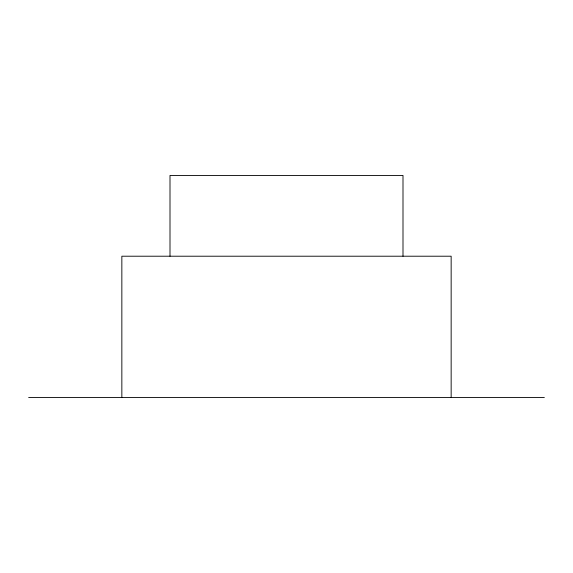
<?xml version="1.0" encoding="UTF-8"?>
<svg xmlns="http://www.w3.org/2000/svg" width="573" height="573" viewBox="0 0 573 573"><rect width="100%" height="100%" fill="white"/><g stroke="black" fill="none" stroke-linecap="round" stroke-linejoin="round"><path stroke-width="0.86" d="M28.65 397.562L544.35 397.562M451.152 397.562L451.152 256.21L121.848 256.21L121.848 397.562M402.998 256.21L402.998 175.438L170.002 175.438L170.002 256.21"/></g></svg>
